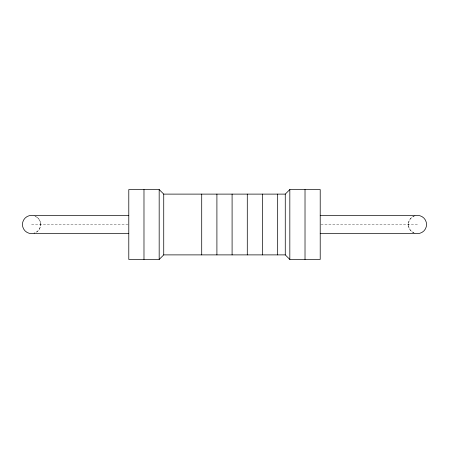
<?xml version="1.0" encoding="UTF-8"?>
<svg xmlns="http://www.w3.org/2000/svg" width="449" height="449" viewBox="0 0 449 449"><rect width="100%" height="100%" fill="white"/><g stroke="black" fill="none" stroke-linecap="round" stroke-linejoin="round"><path stroke-width="0.34" stroke-dasharray="2.25 1.68" d="M415.078 215.694C410.975 216.8 408.096 220.869 408.321 225.095L408.321 223.905C408.147 227.66 410.386 231.538 413.978 232.851M31.565 224.5L128.094 224.5M320.906 224.5L417.435 224.5M35.022 216.149C38.625 217.462 40.831 221.335 40.679 225.095L40.679 223.905C40.915 228.126 38.019 232.2 33.922 233.306A9.115 9.115 0 0 0 35.056 216.081M413.944 232.919A9.115 9.115 0 0 1 413.944 216.081"/><path stroke-width="0.67" d="M159.176 259.443L163.733 254.886L285.267 254.886L289.824 259.443L320.21 259.443L320.21 189.557L289.824 189.557L285.267 194.114L163.733 194.114L159.176 189.557L128.79 189.557L128.79 259.443L159.176 259.443L159.176 189.557M34.236 215.385L128.79 215.385M320.21 215.385L414.764 215.385M34.236 233.615L128.79 233.615M320.21 233.615L414.764 233.615M305.017 189.557L305.017 259.443M289.824 189.557L289.824 259.443M285.267 194.114L285.267 254.886M277.673 194.114L277.673 254.886M262.48 194.114L262.48 254.886M247.287 194.114L247.287 254.886M232.094 194.114L232.094 254.886M216.906 194.114L216.906 254.886M201.713 194.114L201.713 254.886M163.733 194.114L163.733 254.886M143.983 189.557L143.983 259.443M415.078 215.694A9.115 9.115 0 0 1 426.55 224.5A9.115 9.115 0 0 1 415.078 233.306M33.922 233.306A9.115 9.115 0 0 1 22.45 224.5A9.115 9.115 0 0 1 33.922 215.694"/></g></svg>
